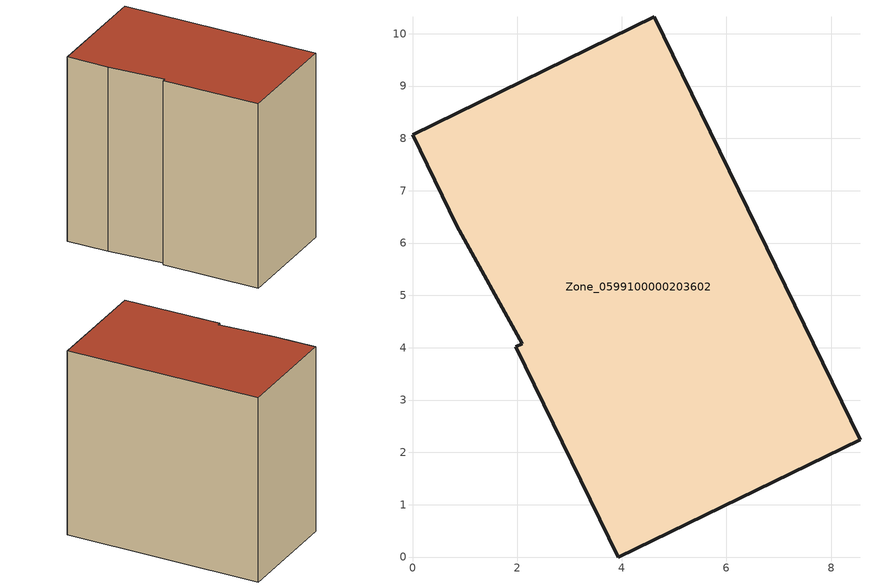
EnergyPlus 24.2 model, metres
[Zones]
Zone_0599100000203602
 floor ground (C_G): 2.1,4.07 0.85,6.33 0,8.07 4.62,10.32 8.55,2.24 3.93,0 1.98,4.01 z0
 wall outside (C_F): 3.93,0 8.55,2.24 4.62,10.32 0,8.07 0.85,6.33 2.1,4.07 1.98,4.01 3.93,0 z0:8.66
 roof outside (C_R): 0.85,6.33 2.1,4.07 1.98,4.01 3.93,0 8.55,2.24 4.62,10.32 0,8.07 z8.66
[BUILDING]
Pand.0599100000203602: North Axis=0; Terrain=City; Loads Convergence Tolerance Value=0.04; Temperature Convergence Tolerance Value=0.4; Solar Distribution=FullExterior; Maximum Number of Warmup Days=25; Minimum Number of Warmup Days=1
[Site:Location]
Rotterdam.The.Hague.AP_ZH_NLD Design_Conditions: Latitude=51.96; Longitude=4.45; Time Zone=1; Elevation=-4.5
[SITE:GROUNDTEMPERATURE:BUILDINGSURFACE]
18, 18, 18, 18, 18, 18, 18, 18, 18, 18, 18, 18
[MATERIAL] Thermal Absorptance=0.9; Solar Absorptance=0.7; Visible Absorptance=0.7
Name | Roughness | Thickness | Conductivity | Density | Specific Heat
G.TC.1965-1974 | MediumSmooth | 0.15 | 0.882353 | 540 | 1210
F.TC.1965-1974 | Rough | 0.3 | 0.697674 | 1920 | 840
R.TC.1965-1974 | MediumRough | 0.2 | 0.232558 | 1500 | 1000
[CONSTRUCTION]
C_G: G.TC.1965-1974
C_F: F.TC.1965-1974
C_R: R.TC.1965-1974
[ZONE]
Zone_0599100000203602: Type=1; Multiplier=1; Ceiling Height=Autocalculate; Volume=Autocalculate; Floor Area=autocalculate; Part of Total Floor Area=Yes
[ZONEINFILTRATION:DESIGNFLOWRATE]
Infil_Zone_0599100000203602: Zone or ZoneList or Space or SpaceList=Zone_0599100000203602; Schedule=AlwaysOn; Design Flow Rate Calculation Method=Flow/Area; Flow Rate per Floor Area=0.003; Constant Term Coefficient=1; Temperature Term Coefficient=0; Velocity Term Coefficient=0; Velocity Squared Term Coefficient=0
[HVACTEMPLATE:ZONE:IDEALLOADSAIRSYSTEM]
Zone_0599100000203602: Maximum Heating Supply Air Temperature=50; Minimum Cooling Supply Air Temperature=13; Maximum Heating Supply Air Humidity Ratio=0.0156; Minimum Cooling Supply Air Humidity Ratio=0.0077; Heating Limit=NoLimit; Cooling Limit=NoLimit; Dehumidification Control Type=ConstantSensibleHeatRatio; Cooling Sensible Heat Ratio=0.7; Dehumidification Setpoint=60; Humidification Control Type=None; Humidification Setpoint=30; Outdoor Air Method=None; Outdoor Air Flow Rate per Person=0.00944; Outdoor Air Flow Rate per Zone Floor Area=0; Outdoor Air Flow Rate per Zone=0; Demand Controlled Ventilation Type=None; Outdoor Air Economizer Type=NoEconomizer; Heat Recovery Type=None; Sensible Heat Recovery Effectiveness=0.7; Latent Heat Recovery Effectiveness=0.65
[ZONECONTROL:THERMOSTAT]
ThermostatControl_Zone_0599100000203602: Zone or ZoneList=Zone_0599100000203602; Control Type Schedule=DualSetpointControlType; Control 1=Thermostat_Zone_0599100000203602; Temperature Difference Between Cutout And Setpoint=0
[THERMOSTATSETPOINT:DUALSETPOINT]
Thermostat_Zone_0599100000203602: Heating Setpoint Temperature Schedule=HeatingSetpoint_Zone_0599100000203602; Cooling Setpoint Temperature Schedule=CoolingSetpoint_Zone_0599100000203602
[SCHEDULE:COMPACT]
HeatingSetpoint_Zone_0599100000203602: Through: 12/31, For: AllDays, Until: 24:00, 21
CoolingSetpoint_Zone_0599100000203602: Through: 12/31, For: AllDays, Until: 24:00, 24
DualSetpointControlType: Through: 12/31, For: AllDays, Until: 24:00, 4
AlwaysOn: Through: 12/31, For: AllDays, Until: 24:00, 1
